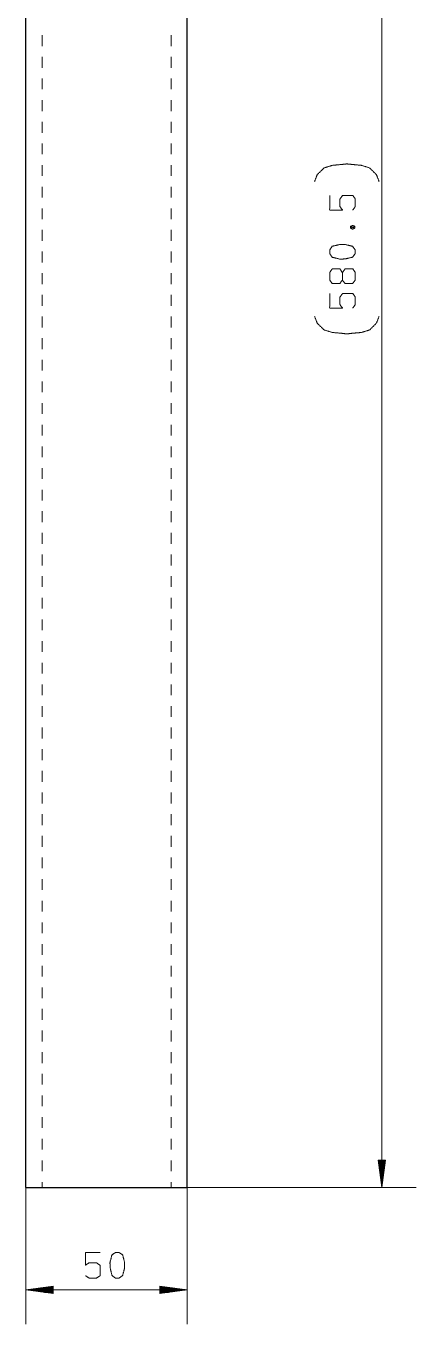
# Model space of a CAD drawing. Header units: millimetres. Extents: x 0 to 420, y 0 to 297.
# Drawn here: x 240.7 to 277, y 65.1 to 185.7 of the extents above; entities that cross this region are included whole.
import ezdxf

# ---------------------------------------------------------------- set-up
doc = ezdxf.new("R2010")
doc.units = ezdxf.units.MM
doc.layers.add('101', color=7, linetype='Continuous', true_color=0xffffff)

msp = doc.modelspace()

# ---------------------------------------------------------------- linework, layer by layer
at = {"layer": '101', "color": 22, "linetype": 'Continuous', "lineweight": 18}
for p, q in [((273.82, 77.79), (273.82, 251.94)), ((274.15, 80.33), (273.48, 80.33)), ((273.48, 80.33), (273.82, 77.79)), ((273.49, 80.33), (273.49, 80.3)), ((273.49, 80.33), (273.49, 80.3)), ((273.54, 80.33), (273.54, 79.91)), ((273.59, 80.33), (273.59, 79.52)), ((273.64, 80.33), (273.64, 79.14)), ((273.69, 80.33), (273.69, 78.75)), ((273.74, 80.33), (273.74, 78.37)), ((273.79, 80.33), (273.79, 77.98)), ((273.82, 77.79), (274.15, 80.33)), ((273.84, 80.33), (273.84, 77.98)), ((273.89, 80.33), (273.89, 78.37)), ((273.94, 80.33), (273.94, 78.75)), ((274, 80.33), (274, 79.14)), ((274.05, 80.33), (274.05, 79.52)), ((274.1, 80.33), (274.1, 79.91)), ((274.15, 80.33), (274.15, 80.3)), ((274.15, 80.33), (274.15, 80.3)), ((240.7, 77.79), (240.7, 65.1)), ((255.7, 77.79), (255.7, 65.1)), ((255.7, 77.79), (276.99, 77.79)), ((243.24, 68.61), (240.7, 68.27)), ((240.7, 68.27), (243.24, 67.94)), ((240.7, 68.27), (255.7, 68.27)), ((243.24, 68.3), (240.9, 68.3)), ((243.24, 68.25), (240.9, 68.25)), ((243.24, 68.35), (241.28, 68.35)), ((243.24, 68.2), (241.28, 68.2)), ((243.24, 68.4), (241.67, 68.4)), ((243.24, 68.15), (241.67, 68.15)), ((243.24, 68.45), (242.05, 68.45)), ((243.24, 68.1), (242.05, 68.1)), ((243.24, 68.5), (242.44, 68.5)), ((243.24, 68.04), (242.44, 68.04)), ((243.24, 68.55), (242.83, 68.55)), ((243.24, 67.99), (242.83, 67.99)), ((243.24, 68.6), (243.21, 68.6)), ((243.24, 68.6), (243.21, 68.6)), ((243.24, 67.94), (243.21, 67.94)), ((243.24, 67.94), (243.21, 67.94)), ((243.24, 67.94), (243.24, 68.61)), ((255.7, 68.27), (253.16, 68.61)), ((253.16, 68.61), (253.16, 67.94)), ((253.16, 68.6), (253.2, 68.6)), ((253.16, 68.6), (253.2, 68.6)), ((253.16, 68.55), (253.58, 68.55)), ((253.16, 68.5), (253.97, 68.5)), ((253.16, 68.45), (254.35, 68.45)), ((253.16, 68.4), (254.74, 68.4)), ((253.16, 68.35), (255.13, 68.35)), ((253.16, 68.3), (255.51, 68.3)), ((253.16, 67.94), (255.7, 68.27)), ((253.16, 68.25), (255.51, 68.25)), ((253.16, 68.2), (255.13, 68.2)), ((253.16, 68.15), (254.74, 68.15)), ((253.16, 68.1), (254.35, 68.1)), ((253.16, 68.04), (253.97, 68.04)), ((253.16, 67.99), (253.58, 67.99)), ((253.16, 67.94), (253.2, 67.94)), ((253.16, 67.94), (253.2, 67.94))]:
    msp.add_line(p, q, dxfattribs=at)
at = {"layer": '101', "color": 72, "linetype": 'Continuous', "lineweight": 25}
for p, q in [((240.7, 77.79), (240.7, 232.59)), ((255.7, 77.79), (255.7, 232.59)), ((240.7, 77.79), (255.7, 77.79))]:
    msp.add_line(p, q, dxfattribs=at)
at = {"layer": '101', "color": 53, "linetype": 'Continuous', "lineweight": 18}
for p, q in [((242.2, 183.84), (242.2, 184.84)), ((254.2, 183.84), (254.2, 184.84)), ((242.2, 181.83), (242.2, 182.83)), ((254.2, 181.83), (254.2, 182.83)), ((242.2, 179.82), (242.2, 180.82)), ((254.2, 179.82), (254.2, 180.82)), ((242.2, 177.8), (242.2, 178.81)), ((254.2, 177.8), (254.2, 178.81)), ((242.2, 175.79), (242.2, 176.8)), ((254.2, 175.79), (254.2, 176.8)), ((242.2, 173.78), (242.2, 174.79)), ((254.2, 173.78), (254.2, 174.79)), ((242.2, 171.77), (242.2, 172.78)), ((254.2, 171.77), (254.2, 172.78)), ((242.2, 169.76), (242.2, 170.77)), ((254.2, 169.76), (254.2, 170.77)), ((242.2, 167.75), (242.2, 168.76)), ((254.2, 167.75), (254.2, 168.76)), ((242.2, 165.74), (242.2, 166.75)), ((254.2, 165.74), (254.2, 166.75)), ((242.2, 163.73), (242.2, 164.74)), ((254.2, 163.73), (254.2, 164.74)), ((242.2, 161.72), (242.2, 162.73)), ((254.2, 161.72), (254.2, 162.73)), ((242.2, 159.71), (242.2, 160.72)), ((254.2, 159.71), (254.2, 160.72)), ((242.2, 157.7), (242.2, 158.71)), ((254.2, 157.7), (254.2, 158.71)), ((242.2, 155.69), (242.2, 156.7)), ((254.2, 155.69), (254.2, 156.7)), ((242.2, 153.68), (242.2, 154.69)), ((254.2, 153.68), (254.2, 154.69)), ((242.2, 151.67), (242.2, 152.67)), ((254.2, 151.67), (254.2, 152.67)), ((242.2, 149.66), (242.2, 150.66)), ((254.2, 149.66), (254.2, 150.66)), ((242.2, 147.65), (242.2, 148.65)), ((254.2, 147.65), (254.2, 148.65)), ((242.2, 145.64), (242.2, 146.64)), ((254.2, 145.64), (254.2, 146.64)), ((242.2, 143.63), (242.2, 144.63)), ((254.2, 143.63), (254.2, 144.63)), ((242.2, 141.62), (242.2, 142.62)), ((254.2, 141.62), (254.2, 142.62)), ((242.2, 139.61), (242.2, 140.61)), ((254.2, 139.61), (254.2, 140.61)), ((242.2, 137.6), (242.2, 138.6)), ((254.2, 137.6), (254.2, 138.6)), ((242.2, 135.59), (242.2, 136.59)), ((254.2, 135.59), (254.2, 136.59)), ((242.2, 133.58), (242.2, 134.58)), ((254.2, 133.58), (254.2, 134.58)), ((242.2, 131.57), (242.2, 132.57)), ((254.2, 131.57), (254.2, 132.57)), ((242.2, 129.56), (242.2, 130.56)), ((254.2, 129.56), (254.2, 130.56)), ((242.2, 127.55), (242.2, 128.55)), ((254.2, 127.55), (254.2, 128.55)), ((242.2, 125.53), (242.2, 126.54)), ((254.2, 125.53), (254.2, 126.54)), ((242.2, 123.52), (242.2, 124.53)), ((254.2, 123.52), (254.2, 124.53)), ((242.2, 121.51), (242.2, 122.52)), ((254.2, 121.51), (254.2, 122.52)), ((242.2, 119.5), (242.2, 120.51)), ((254.2, 119.5), (254.2, 120.51)), ((242.2, 117.49), (242.2, 118.5)), ((254.2, 117.49), (254.2, 118.5)), ((242.2, 115.48), (242.2, 116.49)), ((254.2, 115.48), (254.2, 116.49)), ((242.2, 113.47), (242.2, 114.48)), ((254.2, 113.47), (254.2, 114.48)), ((242.2, 111.46), (242.2, 112.47)), ((254.2, 111.46), (254.2, 112.47)), ((242.2, 109.45), (242.2, 110.46)), ((254.2, 109.45), (254.2, 110.46)), ((242.2, 107.44), (242.2, 108.45)), ((254.2, 107.44), (254.2, 108.45)), ((242.2, 105.43), (242.2, 106.44)), ((254.2, 105.43), (254.2, 106.44)), ((242.2, 103.42), (242.2, 104.43)), ((254.2, 103.42), (254.2, 104.43)), ((242.2, 101.41), (242.2, 102.42)), ((254.2, 101.41), (254.2, 102.42)), ((242.2, 99.4), (242.2, 100.4)), ((254.2, 99.4), (254.2, 100.4)), ((242.2, 97.39), (242.2, 98.39)), ((254.2, 97.39), (254.2, 98.39)), ((242.2, 95.38), (242.2, 96.38)), ((254.2, 95.38), (254.2, 96.38)), ((242.2, 93.37), (242.2, 94.37)), ((254.2, 93.37), (254.2, 94.37)), ((242.2, 91.36), (242.2, 92.36)), ((254.2, 91.36), (254.2, 92.36)), ((242.2, 89.35), (242.2, 90.35)), ((254.2, 89.35), (254.2, 90.35)), ((242.2, 87.34), (242.2, 88.34)), ((254.2, 87.34), (254.2, 88.34)), ((242.2, 85.33), (242.2, 86.33)), ((254.2, 85.33), (254.2, 86.33)), ((242.2, 83.32), (242.2, 84.32)), ((254.2, 83.32), (254.2, 84.32)), ((242.2, 81.31), (242.2, 82.31)), ((254.2, 81.31), (254.2, 82.31)), ((242.2, 79.3), (242.2, 80.3)), ((254.2, 79.3), (254.2, 80.3)), ((242.2, 77.79), (242.2, 78.29)), ((254.2, 77.79), (254.2, 78.29))]:
    msp.add_line(p, q, dxfattribs=at)
at = {"layer": '101', "color": 72, "linetype": 'Continuous', "lineweight": 18}
msp.add_line((270.89, 166.92), (271.31, 167.08), dxfattribs=at)
for points, knots in [([(273.55, 171.26), (273.3, 171.89), (272.68, 172.51), (271.87, 172.76), (271.12, 172.83), (270.55, 172.89), (269.99, 172.83), (269.24, 172.76), (268.43, 172.51), (267.8, 171.89), (267.55, 171.26)], [0, 0, 0.090339, 0.208959, 0.323044, 0.424047, 0.5, 0.575955, 0.676955, 0.79104, 0.909663, 1, 1]), ([(271.11, 168.6), (271.34, 168.93), (271.34, 169.62), (271.11, 169.96), (270.16, 169.96), (269.91, 169.62), (269.91, 168.93), (270.14, 168.6), (268.96, 168.6), (268.96, 169.96)], [0, 0, 0.062228, 0.168344, 0.230572, 0.376815, 0.441265, 0.547382, 0.609609, 0.790489, 1, 1]), ([(271.31, 166.92), (271.31, 167.08), (271.09, 167.17), (270.89, 167.08), (270.89, 166.92), (271.09, 166.83), (271.31, 166.92), (270.89, 167.08)], [0, 0, 0.093977, 0.236781, 0.365957, 0.459934, 0.58911, 0.731915, 1, 1]), ([(271.34, 164.89), (271.09, 165.23), (270.39, 165.4), (269.91, 165.4), (269.19, 165.23), (268.96, 164.89), (268.96, 164.56), (269.19, 164.22), (269.91, 164.04), (270.39, 164.06), (271.09, 164.22), (271.34, 164.56), (271.34, 164.89)], [0, 0, 0.067524, 0.183971, 0.260585, 0.380944, 0.446142, 0.500306, 0.565504, 0.685863, 0.762529, 0.878311, 0.945835, 1, 1]), ([(270.14, 162.1), (269.91, 161.78), (269.19, 161.78), (268.96, 162.1), (268.96, 162.79), (269.19, 163.13), (269.91, 163.13), (270.14, 162.79), (270.14, 162.1), (270.39, 161.77), (271.09, 161.77), (271.34, 162.1), (271.34, 162.79), (271.11, 163.13), (270.39, 163.13), (270.14, 162.79)], [0, 0, 0.047573, 0.136085, 0.183658, 0.267814, 0.317165, 0.405676, 0.455027, 0.539183, 0.590296, 0.675757, 0.726869, 0.811025, 0.860375, 0.948887, 1, 1]), ([(271.11, 159.49), (271.34, 159.83), (271.34, 160.51), (271.11, 160.85), (270.16, 160.85), (269.91, 160.51), (269.91, 159.83), (270.14, 159.49), (268.96, 159.49), (268.96, 160.85)], [0, 0, 0.062228, 0.168343, 0.230571, 0.376815, 0.441266, 0.547381, 0.609609, 0.79049, 1, 1]), ([(273.55, 158.72), (273.3, 158.09), (272.68, 157.47), (271.87, 157.22), (271.12, 157.16), (270.55, 157.09), (269.99, 157.16), (269.24, 157.22), (268.43, 157.47), (267.8, 158.09), (267.55, 158.72)], [0, 0, 0.090339, 0.208959, 0.323044, 0.424047, 0.5, 0.575955, 0.676955, 0.79104, 0.909663, 1, 1]), ([(246.25, 69.59), (246.58, 69.37), (247.27, 69.37), (247.61, 69.59), (247.61, 70.54), (247.27, 70.79), (246.58, 70.79), (246.25, 70.57), (246.25, 71.74), (247.61, 71.74)], [0, 0, 0.062229, 0.168344, 0.230573, 0.376816, 0.441266, 0.54738, 0.609609, 0.790489, 1, 1]), ([(249.37, 69.37), (249.71, 69.62), (249.88, 70.32), (249.88, 70.79), (249.71, 71.52), (249.37, 71.74), (249.03, 71.74), (248.7, 71.52), (248.52, 70.79), (248.54, 70.32), (248.7, 69.62), (249.03, 69.37), (249.37, 69.37)], [0, 0, 0.067527, 0.183973, 0.260585, 0.380944, 0.446144, 0.500307, 0.565506, 0.685864, 0.762529, 0.87831, 0.945837, 1, 1])]:
    msp.add_open_spline(points, degree=1, knots=knots, dxfattribs=at)

doc.saveas('drawing.dxf')
